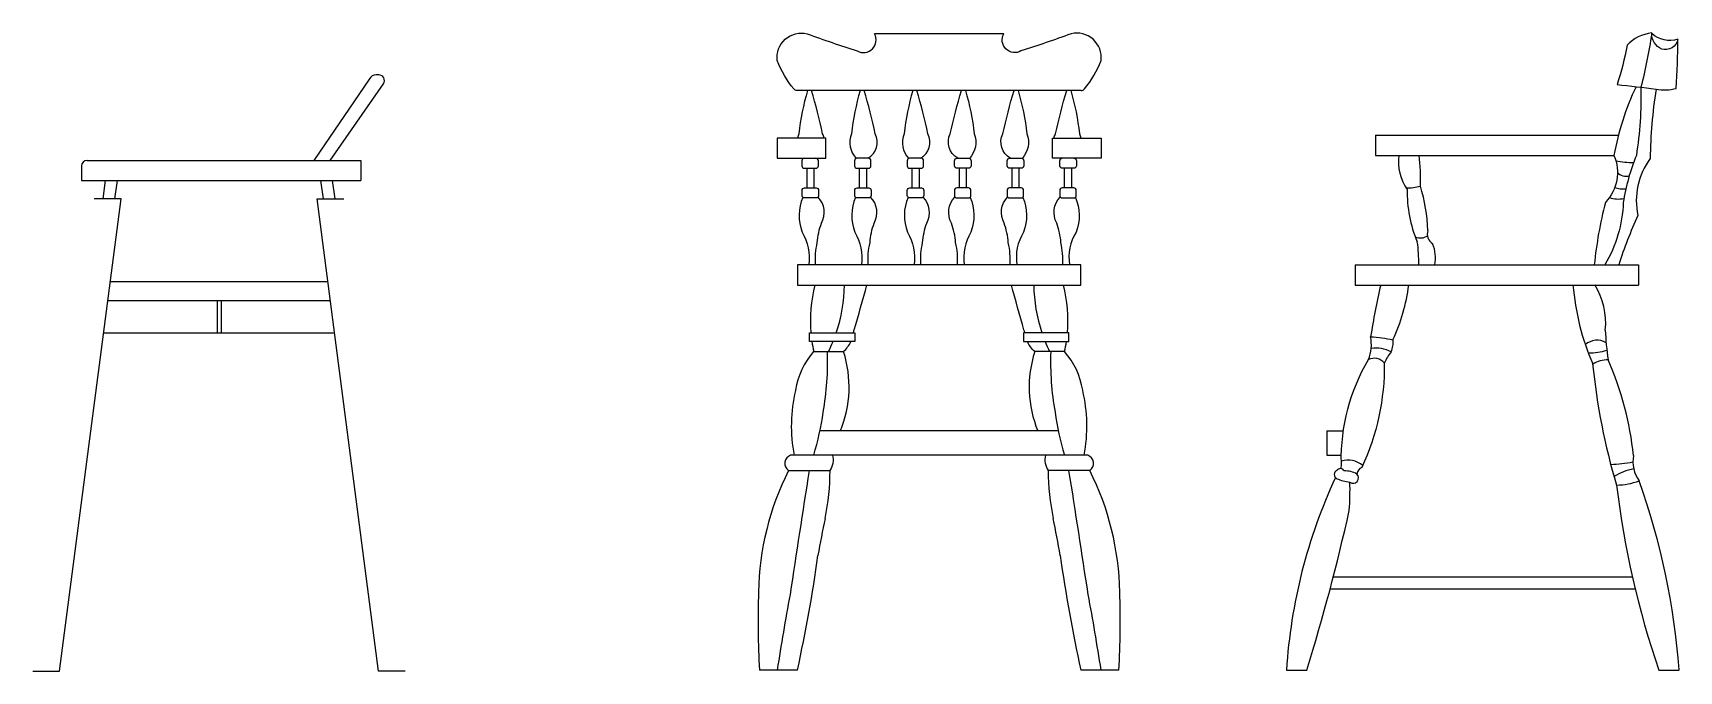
# Model space of a CAD drawing. Header units: inches. Extents: x 10 to 52.5, y 12.2 to 37.
# Drawn here: x 13.212 to 15.245, y 21.902 to 22.689 of the extents above; entities that cross this region are included whole.
import ezdxf

# ---------------------------------------------------------------- set-up
doc = ezdxf.new("R2010")
doc.units = ezdxf.units.IN
doc.header["$MEASUREMENT"] = 0
doc.layers.add('02', color=2, linetype='Continuous')
doc.layers.add('4', color=4, linetype='Continuous')

msp = doc.modelspace()

# ---------------------------------------------------------------- linework, layer by layer
at = {"layer": '02'}
for p, q in [((13.4394, 22.3588), (13.4394, 22.3188)), ((13.4444, 22.3588), (13.4444, 22.3188))]:
    msp.add_line(p, q, dxfattribs=at)
at = {"layer": '4'}
for p, q in [((14.4111, 22.6882), (14.2515, 22.6882)), ((14.5069, 22.6182), (14.1557, 22.6182)), ((14.8703, 22.5632), (15.1704, 22.5632)), ((14.8703, 22.5632), (14.8703, 22.5382)), ((13.2789, 22.532), (13.6169, 22.532)), ((13.6169, 22.532), (13.6169, 22.5071)), ((14.8703, 22.5382), (15.1649, 22.5382)), ((13.2719, 22.525), (13.2719, 22.5071)), ((14.1677, 22.5222), (14.1677, 22.498)), ((14.1767, 22.5222), (14.1767, 22.498)), ((14.2327, 22.5222), (14.2327, 22.498)), ((14.2417, 22.5222), (14.2417, 22.498)), ((14.2977, 22.5222), (14.2977, 22.498)), ((14.3067, 22.5222), (14.3067, 22.498)), ((14.3559, 22.5222), (14.3559, 22.498)), ((14.3648, 22.5222), (14.3648, 22.498)), ((14.4209, 22.5222), (14.4209, 22.498)), ((14.4298, 22.5222), (14.4298, 22.498)), ((14.4859, 22.5222), (14.4859, 22.498)), ((14.4949, 22.5222), (14.4949, 22.498)), ((13.2719, 22.5071), (13.6169, 22.5071)), ((13.2985, 22.4844), (13.3017, 22.5071)), ((13.3131, 22.4844), (13.3163, 22.5071)), ((13.5707, 22.4844), (13.5675, 22.5071)), ((13.5853, 22.4844), (13.5821, 22.5071)), ((14.8453, 22.4032), (15.1953, 22.4032)), ((14.8453, 22.4032), (14.8453, 22.3782)), ((15.1953, 22.4032), (15.1953, 22.3782)), ((13.5764, 22.382), (13.3073, 22.382)), ((14.8453, 22.3782), (15.1953, 22.3782)), ((13.5795, 22.3588), (13.3043, 22.3588)), ((13.5847, 22.3188), (13.2991, 22.3188)), ((14.1763, 22.2961), (14.2132, 22.2961)), ((14.4863, 22.2961), (14.4494, 22.2961)), ((14.4784, 22.1982), (14.1842, 22.1982)), ((14.8103, 22.1982), (14.8306, 22.1982)), ((14.8103, 22.1982), (14.8103, 22.1682)), ((14.5148, 22.1682), (14.1477, 22.1682)), ((14.8103, 22.1682), (14.8281, 22.1682)), ((14.1452, 22.1492), (14.1965, 22.1492)), ((14.5173, 22.1492), (14.4661, 22.1492)), ((14.8143, 22.0032), (15.1911, 22.0032)), ((14.8182, 22.0182), (15.1876, 22.0182)), ((14.1563, 21.9032), (14.1093, 21.9032)), ((14.5533, 21.9032), (14.5063, 21.9032)), ((14.7603, 21.9032), (14.7853, 21.9032)), ((15.2203, 21.9032), (15.2453, 21.9032))]:
    msp.add_line(p, q, dxfattribs=at)
for points in [[(14.1557, 22.6182, -0.220814), (14.1518, 22.6201, -0.080224), (14.1313, 22.6552, -0.524635), (14.1683, 22.6882, 0.009819), (14.2302, 22.667, 0.752822), (14.2515, 22.6882)], [(14.5069, 22.6182, 0.220814), (14.5107, 22.6201, 0.080224), (14.5313, 22.6552, 0.524635), (14.4943, 22.6882, -0.009819), (14.4324, 22.667, -0.752822), (14.4111, 22.6882)], [(15.2438, 22.6816, -0.448871), (15.2238, 22.6692, -0.305108), (15.2115, 22.6892, 0.178809), (15.1811, 22.674, -0.032154), (15.1687, 22.6255, -0.008381), (15.2169, 22.6198, 0.111348), (15.2419, 22.6208, 0.010818), (15.2438, 22.6816, -0.26964), (15.2115, 22.6884, -0.024244), (15.1982, 22.6222, -0.041837), (15.1925, 22.5381, 0.055425), (15.1763, 22.4802, -0.127116), (15.1536, 22.4032, -0.127116)], [(13.5791, 22.532), (13.645, 22.6266, 0.596457), (13.6391, 22.6374), (13.6359, 22.6374, 0.255389), (13.6275, 22.6328), (13.5589, 22.532)], [(14.1687, 22.6182, 0.043441), (14.158, 22.5648, 0.047791), (14.1564, 22.5596, 0.047791)], [(14.1893, 22.5596, 0.060479), (14.1874, 22.5648, 0.017536), (14.1737, 22.6182)], [(14.2337, 22.6182, 0.043441), (14.223, 22.5648, 0.297154), (14.2288, 22.5345, 0.285687)], [(14.2434, 22.5346, 0.400817), (14.2524, 22.5648, 0.017536), (14.2387, 22.6182, 0.017536)], [(14.2988, 22.6182, 0.043441), (14.288, 22.5648, 0.297154), (14.2938, 22.5345, 0.285687)], [(14.3084, 22.5346, 0.400817), (14.3175, 22.5648, 0.017536), (14.3037, 22.6182, 0.017536)], [(14.3542, 22.5346, -0.400817), (14.3451, 22.5648, -0.017536), (14.3588, 22.6182, -0.017536)], [(14.3638, 22.6182, -0.043441), (14.3746, 22.5648, -0.297154), (14.3687, 22.5345, -0.285687)], [(14.4192, 22.5346, -0.400817), (14.4101, 22.5648, -0.017536), (14.4238, 22.6182, -0.017536)], [(14.4288, 22.6182, -0.043441), (14.4396, 22.5648, -0.297154), (14.4337, 22.5345, -0.285687)], [(14.4732, 22.5596, -0.060479), (14.4751, 22.5648, -0.017536), (14.4889, 22.6182)], [(14.4938, 22.6182, -0.043441), (14.5046, 22.5648, -0.047791), (14.5061, 22.5596, -0.047791)], [(15.1921, 22.6229, 0.066579), (15.1649, 22.5381, -0.295517), (15.1544, 22.4802, 0.039802), (15.1406, 22.4032, 0.039802)], [(15.2169, 22.6198, 0.036873), (15.2096, 22.5343, 0.213921), (15.1944, 22.464, 0.030534), (15.1708, 22.4032, 0.030534)], [(14.1648, 22.5346, 0.414214), (14.1618, 22.5316), (14.1618, 22.5252, 0.414214), (14.1648, 22.5222), (14.1791, 22.5222, 0.414214), (14.1821, 22.5252), (14.1821, 22.5316, 0.414214), (14.1791, 22.5346)], [(14.1636, 22.5346, 0.001984), (14.1638, 22.5345)], [(14.4978, 22.5346, -0.414214), (14.5008, 22.5316), (14.5008, 22.5252, -0.414214), (14.4978, 22.5222), (14.4834, 22.5222, -0.414214), (14.4804, 22.5252), (14.4804, 22.5316, -0.414214), (14.4834, 22.5346)], [(14.4989, 22.5346, -0.001984), (14.4987, 22.5345)], [(14.163, 22.4864, 0.199213), (14.1622, 22.4433, -0.174677), (14.1702, 22.4032)], [(14.1786, 22.4032, -0.073571), (14.1808, 22.4305, -0.067184), (14.186, 22.4546, 0.329212), (14.1817, 22.4868, 0.329212)], [(14.228, 22.4864, 0.199213), (14.2272, 22.4433, -0.174677), (14.2352, 22.4032)], [(14.2437, 22.4032, -0.073571), (14.2459, 22.4305, -0.067184), (14.251, 22.4546, 0.329212), (14.2467, 22.4868, 0.329212)], [(14.293, 22.4864, 0.199213), (14.2922, 22.4433, -0.174677), (14.3003, 22.4032)], [(14.3087, 22.4032, -0.073571), (14.3109, 22.4305, -0.067184), (14.316, 22.4546, 0.329212), (14.3117, 22.4868, 0.329212)], [(14.3539, 22.4032, 0.073571), (14.3517, 22.4305, 0.067184), (14.3465, 22.4546, -0.329212), (14.3508, 22.4868, -0.329212)], [(14.3696, 22.4864, -0.199213), (14.3704, 22.4433, 0.174677), (14.3623, 22.4032)], [(14.4189, 22.4032, 0.073571), (14.4167, 22.4305, 0.067184), (14.4116, 22.4546, -0.329212), (14.4159, 22.4868, -0.329212)], [(14.4346, 22.4864, -0.199213), (14.4354, 22.4433, 0.174677), (14.4273, 22.4032)], [(14.4839, 22.4032, 0.073571), (14.4817, 22.4305, 0.067184), (14.4766, 22.4546, -0.329212), (14.4809, 22.4868, -0.329212)], [(14.4996, 22.4864, -0.199213), (14.5004, 22.4433, 0.174677), (14.4923, 22.4032)], [(14.2252, 22.3193, -0.015607), (14.2264, 22.3228, 0.002269), (14.2421, 22.3782)], [(14.4373, 22.3193, 0.015607), (14.4361, 22.3228, -0.002269), (14.4205, 22.3782)], [(14.8643, 22.3144, -0.043311), (14.8919, 22.3106, 0.078948), (14.9113, 22.3782, 0.078948)], [(14.2132, 22.2961, 0.094876), (14.2222, 22.3084, 0.094876)], [(14.4494, 22.2961, -0.094876), (14.4404, 22.3084, -0.094876)], [(14.827, 22.1517, 0.182786), (14.8281, 22.1589, -0.138539), (14.8616, 22.2862)], [(14.8812, 22.2821, -0.111724), (14.8534, 22.1532, 0.271247), (14.8472, 22.145, 0.271247)], [(14.7853, 21.9032, 0.021218), (14.8379, 22.1001, 0.023377), (14.8387, 22.1352)]]:
    msp.add_lwpolyline(points, format="xyb", dxfattribs=at)
for points in [[(14.1313, 22.5596), (14.1313, 22.5346), (14.1913, 22.5346), (14.1913, 22.5596)], [(14.5313, 22.5596), (14.5313, 22.5346), (14.4713, 22.5346), (14.4713, 22.5596)], [(14.5063, 22.3782), (14.5063, 22.4032), (14.1563, 22.4032), (14.1563, 22.3782)], [(14.1712, 22.3193), (14.227, 22.3193), (14.227, 22.3084), (14.1712, 22.3084)], [(14.4913, 22.3193), (14.4356, 22.3193), (14.4356, 22.3084), (14.4913, 22.3084)]]:
    msp.add_lwpolyline(points, close=True, dxfattribs=at)
for points in [[(14.2298, 22.5222), (14.2441, 22.5222, 0.414214), (14.2471, 22.5252), (14.2471, 22.5316, 0.414214), (14.2441, 22.5346), (14.2298, 22.5346, 0.414214), (14.2268, 22.5316), (14.2268, 22.5252, 0.414214)], [(14.2948, 22.5222), (14.3091, 22.5222, 0.414214), (14.3121, 22.5252), (14.3121, 22.5316, 0.414214), (14.3091, 22.5346), (14.2948, 22.5346, 0.414214), (14.2918, 22.5316), (14.2918, 22.5252, 0.414214)], [(14.3677, 22.5222), (14.3534, 22.5222, -0.414214), (14.3504, 22.5252), (14.3504, 22.5316, -0.414214), (14.3534, 22.5346), (14.3677, 22.5346, -0.414214), (14.3707, 22.5316), (14.3707, 22.5252, -0.414214)], [(14.4328, 22.5222), (14.4184, 22.5222, -0.414214), (14.4154, 22.5252), (14.4154, 22.5316, -0.414214), (14.4184, 22.5346), (14.4328, 22.5346, -0.414214), (14.4358, 22.5316), (14.4358, 22.5252, -0.414214)], [(14.165, 22.498), (14.1793, 22.498, -0.414214), (14.1823, 22.495), (14.1823, 22.4886, -0.414214), (14.1793, 22.4856), (14.165, 22.4856, -0.414214), (14.162, 22.4886), (14.162, 22.495, -0.414214)], [(14.23, 22.498), (14.2443, 22.498, -0.414214), (14.2473, 22.495), (14.2473, 22.4886, -0.414214), (14.2443, 22.4856), (14.23, 22.4856, -0.414214), (14.227, 22.4886), (14.227, 22.495, -0.414214)], [(14.295, 22.498), (14.3093, 22.498, -0.414214), (14.3123, 22.495), (14.3123, 22.4886, -0.414214), (14.3093, 22.4856), (14.295, 22.4856, -0.414214), (14.292, 22.4886), (14.292, 22.495, -0.414214)], [(14.3676, 22.498), (14.3532, 22.498, 0.414214), (14.3502, 22.495), (14.3502, 22.4886, 0.414214), (14.3532, 22.4856), (14.3676, 22.4856, 0.414214), (14.3706, 22.4886), (14.3706, 22.495, 0.414214)], [(14.4326, 22.498), (14.4182, 22.498, 0.414214), (14.4152, 22.495), (14.4152, 22.4886, 0.414214), (14.4182, 22.4856), (14.4326, 22.4856, 0.414214), (14.4356, 22.4886), (14.4356, 22.495, 0.414214)], [(14.4976, 22.498), (14.4832, 22.498, 0.414214), (14.4802, 22.495), (14.4802, 22.4886, 0.414214), (14.4832, 22.4856), (14.4976, 22.4856, 0.414214), (14.5006, 22.4886), (14.5006, 22.495, 0.414214)], [(14.8225, 22.1494, 0.616817), (14.8225, 22.1393, 0.075287), (14.8387, 22.1352, 0.987556), (14.8472, 22.145, 0.136741), (14.8318, 22.1489, 0.540039)]]:
    msp.add_lwpolyline(points, format="xyb", close=True, dxfattribs=at)
for points in [[(13.2119, 21.902), (13.2449, 21.902), (13.3207, 22.4844), (13.2877, 22.4844)], [(13.6719, 21.902), (13.6389, 21.902), (13.5631, 22.4844), (13.5961, 22.4844)]]:
    msp.add_lwpolyline(points, dxfattribs=at)
for centre, radius, start, end in [((13.2789, 22.525), 0.007, 90, 180), ((14.959, 22.5309), 0.0605, 173.0431, 215.1688), ((14.7109, 22.5102), 0.2151, 357.3601, 7.4874), ((15.1876, 22.6323), 0.1029, 258.5624, 270.8722), ((15.1796, 22.5266), 0.0141, 221.8038, 287.274), ((14.9108, 22.5506), 0.0525, 267.1372, 286.5496), ((15.0613, 22.4917), 0.1518, 178.3364, 203.3086), ((14.724, 22.4377), 0.2112, 2.1074, 17.2278), ((15.1761, 22.5242), 0.0275, 248.0088, 277.214), ((15.1706, 22.5199), 0.0356, 251.4056, 280.4895), ((14.9259, 22.4512), 0.0149, 244.5943, 304.8175), ((14.7484, 22.407), 0.1753, 358.7781, 8.0854), ((14.9478, 22.4408), 0.0135, 159.84, 239.4973), ((14.9001, 22.4119), 0.0443, 348.6867, 22.9401), ((14.3516, 22.3338), 0.1793, 165.652, 184.6361), ((14.0216, 22.3807), 0.1927, 341.4149, 359.2654), ((14.6409, 22.3807), 0.1927, 180.7346, 198.5851), ((14.311, 22.3338), 0.1793, 355.3639, 14.348), ((15.748, 22.1758), 0.8945, 166.9226, 171.0871), ((15.4261, 22.4045), 0.313, 184.8105, 203.2703), ((15.0695, 22.332), 0.0852, 353.659, 32.8773), ((14.3516, 22.3338), 0.1793, 188.1357, 192.1305), ((14.0216, 22.3807), 0.1927, 333.9551, 337.9631), ((14.6409, 22.3807), 0.1927, 202.0369, 206.0449), ((14.311, 22.3338), 0.1793, 347.8695, 351.8643), ((14.816, 22.3047), 0.0492, 337.8446, 11.3412), ((14.8668, 22.3071), 0.0254, 333.6966, 7.9638), ((15.144, 22.2881), 0.022, 59.6428, 131.3544), ((15.4653, 22.3338), 0.3113, 182.0678, 188.8217), ((14.2492, 22.2328), 0.0966, 139.0367, 170.7349), ((13.833, 22.2841), 0.3606, 349.9585, 1.9154), ((14.0777, 22.2524), 0.1424, 337.6502, 17.878), ((14.5849, 22.2524), 0.1424, 162.122, 202.3498), ((14.8295, 22.2841), 0.3606, 178.0846, 190.0415), ((14.4133, 22.2328), 0.0966, 9.2651, 40.9633), ((14.8688, 22.2715), 0.0163, 40.4469, 116.0352), ((14.8702, 22.2572), 0.0432, 63.3565, 96.8699), ((14.9526, 22.2481), 0.0791, 142.8795, 154.5233), ((15.134, 22.3653), 0.0709, 269.2925, 288.1939), ((15.159, 22.2436), 0.0424, 91.722, 118.7645), ((15.9287, 22.3595), 0.7941, 185.6839, 196.6974), ((14.7929, 22.1261), 0.3983, 6.0083, 23.6678), ((14.3404, 22.204), 0.1917, 166.6417, 190.7609), ((14.3221, 22.204), 0.1917, 349.2391, 13.3583), ((13.8485, 22.2681), 0.3428, 343.0651, 352.1331), ((14.814, 22.2681), 0.3428, 187.8669, 196.9349), ((14.1514, 22.1581), 0.0108, 109.9722, 235.0498), ((14.1766, 22.1628), 0.0241, 325.6529, 12.9239), ((14.486, 22.1628), 0.0241, 167.0761, 214.3471), ((14.5111, 22.1581), 0.0108, 304.9502, 70.0278), ((15.2277, 22.16), 0.0394, 168.5588, 216.5187), ((14.4524, 21.9939), 0.3442, 153.1661, 179.0784), ((28.1427, 19.906), 14.1508, 170.87882, 171.5056), ((13.9175, 22.1482), 0.279, 348.0316, 0.22), ((14.7451, 22.1482), 0.279, 179.78, 191.9684), ((0.5198, 19.906), 14.1508, 8.4944, 9.12118), ((14.2102, 21.9939), 0.3442, 0.9216, 26.8339), ((14.8365, 22.1343), 0.0279, 49.6754, 107.5037), ((15.1495, 22.3777), 0.2211, 272.9564, 280.0808), ((15.2029, 22.0816), 0.0712, 101.1171, 122.1088), ((15.4208, 21.8613), 0.6618, 155.0384, 176.3709), ((15.1674, 22.2121), 0.0807, 270.509, 290.7134), ((16.2573, 22.2603), 1.0968, 186.7557, 199.0024), ((14.3637, 21.8388), 0.8839, 4.1827, 19.6877), ((15.4892, 21.8173), 1.3272, 168.129, 170.1409), ((13.1733, 21.8173), 1.3272, 9.8591, 11.871), ((12.3503, 22.3002), 1.8491, 347.6036, 352.0534), ((16.3122, 22.3002), 1.8491, 187.9466, 192.3964), ((15.1413, 21.9627), 1.0337, 177.9644, 183.2972), ((16.9963, 21.4632), 2.8986, 169.403, 171.2686), ((11.6663, 21.4632), 2.8986, 8.7314, 10.597), ((13.5213, 21.9627), 1.0337, 356.7028, 2.0356)]:
    msp.add_arc(centre, radius, start, end, dxfattribs=at)

doc.saveas('drawing.dxf')
